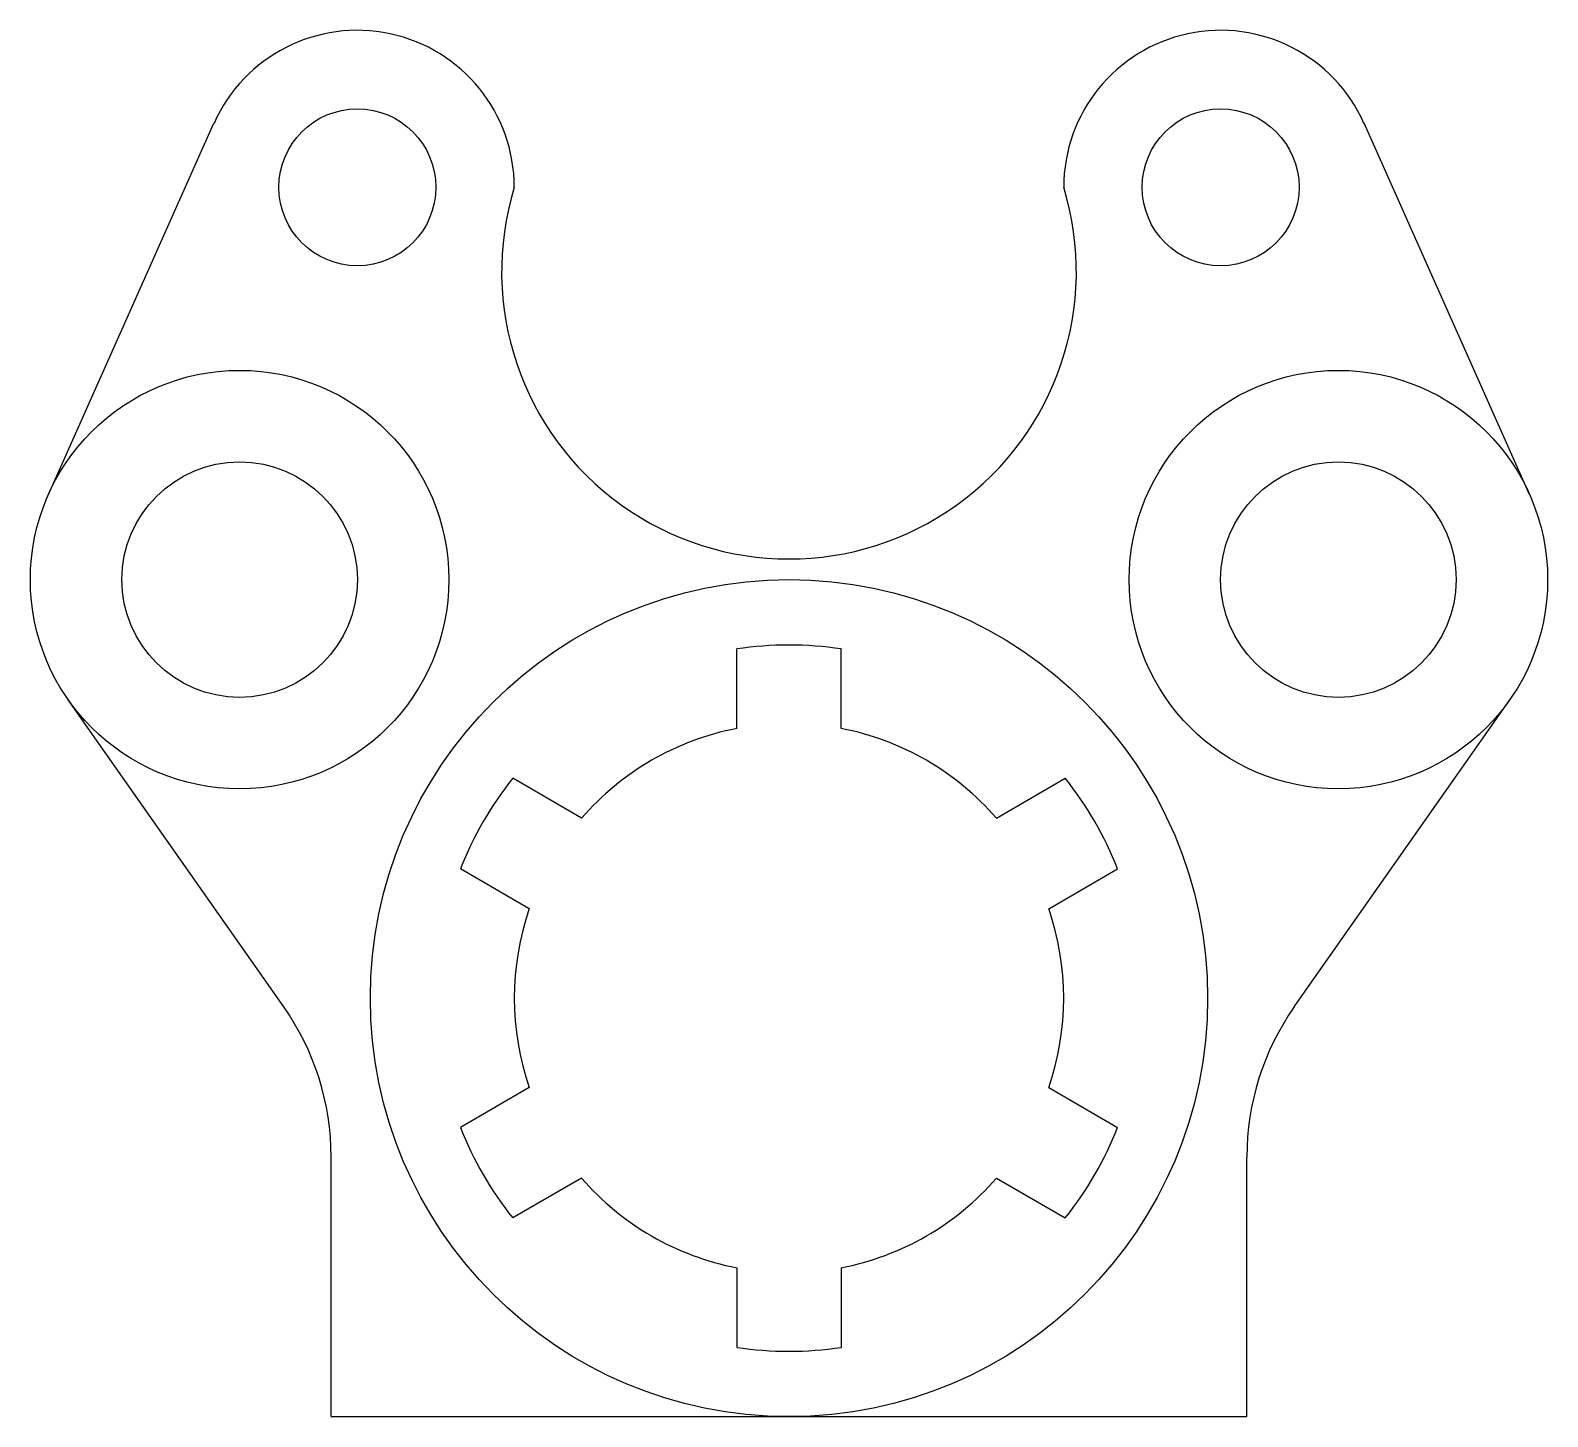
# Model space of a CAD drawing. Header units: inches. Extents: x 47 to 163, y 80 to 186.
import ezdxf

# ---------------------------------------------------------------- set-up
doc = ezdxf.new("R2010")
doc.units = ezdxf.units.IN
doc.header["$MEASUREMENT"] = 0

# ---------------------------------------------------------------- blocks, each defined once
blk = doc.blocks.new('*U2')
for p, q in [((-4, -3.19), (-4, 2.89)), ((4, -3.19), (4, 2.89))]:
    blk.add_line(p, q)
blk.add_arc((0, -23.81), 27, 81.4804, 98.5196)
blk = doc.blocks.new('*U3')
at = {"color": 0, "linetype": 'ByBlock', "lineweight": -2, "transparency": 16777216}
blk.add_blockref('*U2', (105, 135.81), dxfattribs=at)
for p, rotation in [((84.38, 123.9), 59.99999999999999), ((125.62, 123.9), 299.9999999999999), ((84.38, 100.1), 120), ((125.62, 100.1), 240), ((105, 88.19), 180)]:
    blk.add_blockref('*U2', p, dxfattribs=dict(at, rotation=rotation))

msp = doc.modelspace()

# ---------------------------------------------------------------- linework, layer by layer
for p, q in [((48.39, 150.52), (61.04, 178.89)), ((161.61, 150.52), (148.96, 178.89)), ((66.37, 111.34), (49.9, 134.81)), ((143.63, 111.34), (160.1, 134.81)), ((70, 80), (70, 99.85)), ((140, 80), (140, 99.85)), ((70, 80), (140, 80))]:
    msp.add_line(p, q)
for centre, radius in [((72, 174), 6), ((138, 174), 6), ((63, 144), 16), ((147, 144), 16), ((63, 144), 9), ((147, 144), 9), ((105, 112), 32)]:
    msp.add_circle(centre, radius)
for centre, radius, start, end in [((72, 174), 12, 0, 155.9635), ((138, 174), 12, 24.0365, 180), ((105, 167.55), 21.97, 162.9327, 17.0673), ((105, 112), 21, 100.9806, 139.0194), ((105, 112), 21, 40.9806, 79.0194), ((105, 112), 21, 160.9806, 199.0194), ((105, 112), 21, 340.9806, 19.0194), ((50, 99.85), 20, 0, 35.0569), ((160, 99.85), 20, 144.9431, 180), ((105, 112), 21, 220.9806, 259.0194), ((105, 112), 21, 280.9806, 319.0194)]:
    msp.add_arc(centre, radius, start, end)

# ---------------------------------------------------------------- block references
msp.add_blockref('*U3', (0, 0))

doc.saveas('drawing.dxf')
